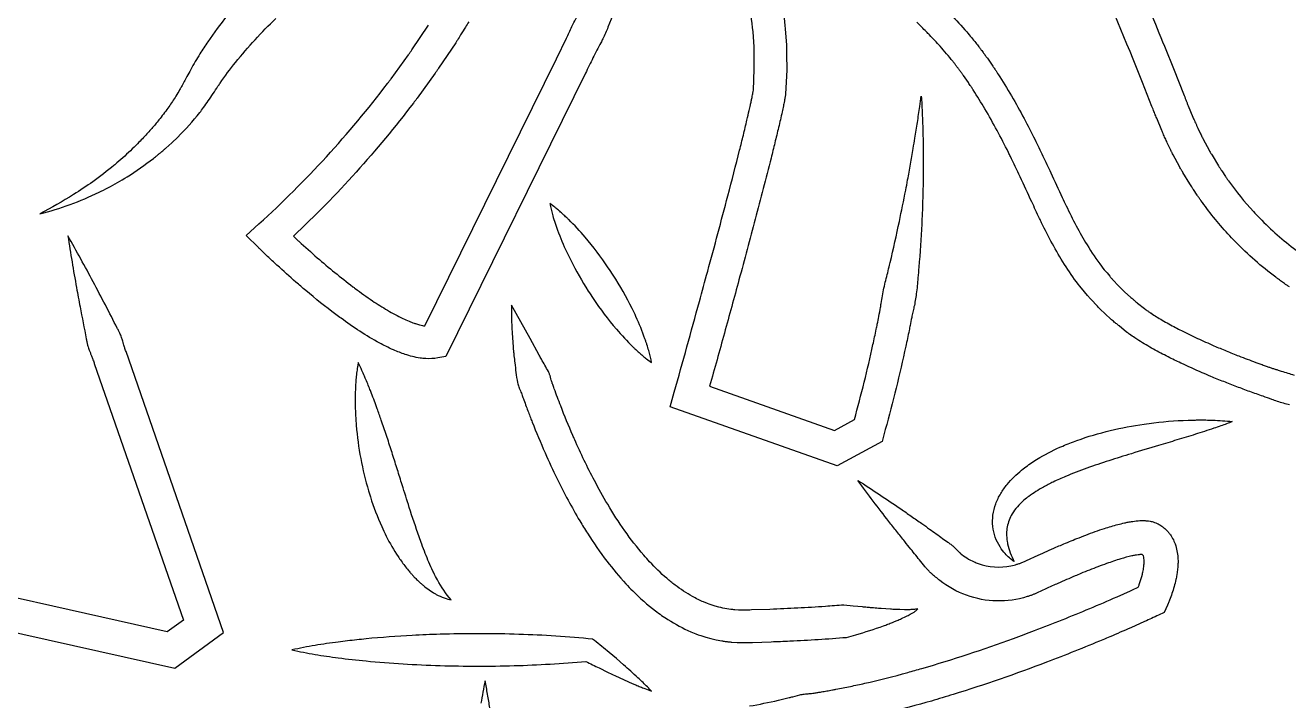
# Model space of a CAD drawing. Header units: millimetres. Extents: x 4236 to 5436, y 1579 to 2339.
# Drawn here: x 4809.4 to 4880.3, y 1803.8 to 1841.8 of the extents above; entities that cross this region are included whole.
import ezdxf

# ---------------------------------------------------------------- set-up
doc = ezdxf.new("R2010")
doc.units = ezdxf.units.MM
doc.layers.add('Default', color=70, linetype='Continuous')

msp = doc.modelspace()

# ---------------------------------------------------------------- linework, layer by layer
at = {"layer": 'Default'}
for points in [[(4880.326, 1827.066, 0.000389), (4880.169, 1827.17, -0.003073), (4879.939, 1827.334, -0.000804), (4879.71, 1827.5, 0.000304), (4879.557, 1827.611, -0.039128), (4877.293, 1829.603, -0.030306), (4875.695, 1831.46, -0.00781), (4875.361, 1831.916, -0.010515), (4875.305, 1831.992, -0.005956), (4875.252, 1832.07, -0.001379), (4875.2, 1832.148, 0.002817), (4875.148, 1832.226), (4874.938, 1832.539, 0.00205), (4874.886, 1832.618, -0.001512), (4874.808, 1832.735, -0.006105), (4874.731, 1832.853), (4874.344, 1833.498, -0.001382), (4874.295, 1833.579, -0.007388), (4874.213, 1833.721, -0.008628), (4874.157, 1833.824), (4873.802, 1834.486, -0.010706), (4873.747, 1834.59, -0.004064), (4873.716, 1834.653, -0.002517), (4873.676, 1834.737, -0.000404), (4873.635, 1834.822), (4873.474, 1835.16, -0.001499), (4873.354, 1835.414, -0.007368), (4873.237, 1835.67, -0.007916), (4873.166, 1835.843), (4872.878, 1836.534, -0.002877), (4872.776, 1836.786, -0.000647), (4872.678, 1837.035, 0.000435), (4872.612, 1837.201), (4872.087, 1838.531), (4871.551, 1839.857, 0.005103), (4868.791, 1846.463, 0.002117)], [(4871.664, 1844.563, -0.003147), (4873.313, 1840.572), (4873.853, 1839.237), (4874.382, 1837.896, -0.000874), (4874.514, 1837.561, 0.001135), (4874.581, 1837.394, 0.002258), (4874.647, 1837.23), (4874.911, 1836.596, 0.010843), (4874.994, 1836.398, 0.004258), (4875.047, 1836.281, 0.00291), (4875.121, 1836.125, 0.000893), (4875.194, 1835.971), (4875.341, 1835.661, 0.000505), (4875.396, 1835.545, 0.006197), (4875.443, 1835.449, 0.01091), (4875.494, 1835.354), (4875.817, 1834.751, 0.011175), (4875.878, 1834.638, 0.004712), (4875.921, 1834.564, 0.002509), (4875.987, 1834.454), (4876.339, 1833.868, 0.005223), (4876.385, 1833.797, 0.002687), (4876.432, 1833.726, -0.001044), (4876.527, 1833.584), (4876.74, 1833.265, -0.001118), (4876.788, 1833.194, 0.003921), (4876.835, 1833.123, 0.006098), (4876.872, 1833.07, 0.008627), (4876.91, 1833.019, 0.031911), (4878.305, 1831.301, 0.00646), (4878.655, 1830.93, 0.039053), (4880.696, 1829.133)], [(4851.842, 1843.145, -0.019324), (4852.052, 1841.545), (4852.115, 1840.625, -0.003807), (4852.12, 1840.396, -0.001958), (4852.123, 1840.166, 0.000488), (4852.126, 1839.822, 0.000734), (4852.128, 1839.65, 0.001298), (4852.13, 1839.478, -0.00402), (4852.13, 1839.363, -0.007118), (4852.128, 1839.249), (4852.064, 1837.891), (4852.053, 1837.814, -0.005958), (4852.021, 1837.624, -0.002659), (4851.999, 1837.507, -0.001343), (4851.965, 1837.335, 0.001175), (4851.942, 1837.224, -0.00102), (4851.907, 1837.056, -0.002338), (4851.871, 1836.891, -0.002652), (4851.773, 1836.453, -0.0011), (4851.672, 1836.019, -0.002161), (4851.464, 1835.155, -0.001341), (4851.251, 1834.296, -0.003018), (4850.367, 1830.875, -0.001527), (4849.452, 1827.468, -0.001236), (4848.634, 1824.478, -0.000536), (4847.805, 1821.492), (4854.805, 1819.017), (4855.928, 1819.629, 0.013168), (4856.966, 1823.829, 0.002756), (4857.15, 1824.692, 0.000791), (4857.21, 1824.981, 0.00113), (4857.296, 1825.413, 0.006564), (4857.391, 1825.92, 0.00435), (4857.426, 1826.137, -0.013963), (4857.494, 1826.574, -0.009862), (4857.583, 1827.006, -0.005504), (4857.685, 1827.436, -0.001168), (4857.792, 1827.866, 0.003631), (4857.897, 1828.296, 0.00185), (4857.93, 1828.44, 0.005553), (4858.448, 1830.749, 0.003381), (4858.801, 1832.493, 0.001599), (4858.913, 1833.076, 0.003463), (4859.072, 1833.953, 0.00202), (4859.222, 1834.833, 0.000706), (4859.319, 1835.421, 0.003355), (4859.46, 1836.304, 0.001709), (4859.593, 1837.189, 0.00053), (4859.679, 1837.781, -0.004978), (4859.726, 1836.885, -0.00336), (4859.758, 1835.987, -0.00128), (4859.774, 1835.389, -0.004558), (4859.785, 1834.49, -0.003134), (4859.784, 1833.59, -0.001246), (4859.777, 1832.99, -0.006868), (4859.73, 1831.188, -0.002751), (4859.702, 1830.587, -0.009093), (4859.542, 1828.185, 0.001833), (4859.49, 1827.584, -0.003832), (4859.449, 1827.133, -0.007634), (4859.397, 1826.684, -0.023095), (4859.268, 1825.943, -0.005953), (4859.233, 1825.797, 0.002503), (4859.201, 1825.65, 0.003429), (4859.139, 1825.355, 0.001454), (4859.051, 1824.913, -0.001843), (4858.992, 1824.618, -0.002452), (4858.807, 1823.735, -0.000944), (4858.743, 1823.441, -0.014458), (4857.579, 1818.771), (4857.475, 1818.402), (4854.964, 1817.032), (4845.597, 1820.343), (4845.825, 1821.163, 0.001127), (4847.235, 1826.248, 0.000672), (4847.697, 1827.945, 0.002066), (4848.832, 1832.189, 0.002263), (4849.487, 1834.738, 0.001343), (4849.697, 1835.587, 0.002036), (4849.901, 1836.435, 0.001525), (4850.024, 1836.964, 0.002003), (4850.094, 1837.28, 0.003131), (4850.117, 1837.385, 0.001684), (4850.139, 1837.489, -0.000523), (4850.183, 1837.696, 0.001783), (4850.213, 1837.849, 0.002204), (4850.231, 1837.948, 0.004558), (4850.259, 1838.116), (4850.31, 1839.285, 0.008245), (4850.312, 1839.444, 0.002425), (4850.31, 1839.602, -0.003417), (4850.309, 1839.707, -0.001817), (4850.307, 1839.918, 0.000983), (4850.304, 1840.234, 0.004466), (4850.298, 1840.55), (4850.241, 1841.386, 0.024503), (4849.975, 1843.253, 0.016062)], [(4842.463, 1842.536), (4842.104, 1841.643, -0.019304), (4841.814, 1840.984, -0.007575), (4841.706, 1840.77, 0.005691), (4841.482, 1840.346, 0.003506), (4841.265, 1839.919, 0.002635), (4840.842, 1839.058), (4833.01, 1823.157), (4832.558, 1823.081, -0.056101), (4831.89, 1823.046, -0.018064), (4831.57, 1823.078, -0.02515), (4831.137, 1823.164, -0.016479), (4830.734, 1823.281, -0.023329), (4830.081, 1823.533, -0.01252), (4829.643, 1823.739, -0.007397), (4829.305, 1823.914, -0.019738), (4828.186, 1824.581, -0.01371), (4827.135, 1825.308, -0.002655), (4826.843, 1825.523, -0.014537), (4825.153, 1826.87, -0.003745), (4824.609, 1827.336, -0.00715), (4823.543, 1828.291, -0.003565), (4823.02, 1828.78, -0.00351), (4822.631, 1829.155, -0.001779), (4822.499, 1829.285), (4821.823, 1829.956), (4822.531, 1830.602, 0.045349), (4829.741, 1838.479, 0.008788), (4829.843, 1838.612, 0.00489), (4829.941, 1838.747), (4830.92, 1840.1, 0.008582), (4831.017, 1840.236, 0.004789), (4831.11, 1840.375), (4832.04, 1841.762, 0.002822)], [(4861.322, 1842.358, -0.013417), (4862.224, 1841.376, -0.011099), (4862.738, 1840.756, -0.010195), (4862.823, 1840.652, -0.005392), (4862.904, 1840.545, 0.001611), (4863.024, 1840.384, 0.002759), (4863.064, 1840.33, 0.002581), (4863.144, 1840.223, -0.001891), (4863.265, 1840.063, -0.007683), (4863.383, 1839.9), (4863.684, 1839.461, -0.000779), (4863.798, 1839.296, -0.004434), (4863.89, 1839.158, -0.008019), (4863.979, 1839.018, -0.020849), (4865.444, 1836.517, -0.007562), (4866.042, 1835.353, -0.004665), (4866.498, 1834.415, -0.002247), (4866.937, 1833.476, 0.001566), (4867.586, 1832.081, 0.001364), (4867.803, 1831.622, 0.011153), (4868.364, 1830.5, 0.015591), (4868.973, 1829.429, 0.024897), (4869.793, 1828.226), (4869.864, 1828.129), (4869.942, 1828.036), (4870.096, 1827.851), (4870.25, 1827.666, 0.001545), (4870.307, 1827.597, 0.007981), (4870.356, 1827.54, 0.014233), (4870.408, 1827.485), (4870.76, 1827.114, -0.001621), (4870.821, 1827.049, 0.006094), (4870.905, 1826.963), (4871.083, 1826.799), (4871.437, 1826.471, 0.010422), (4871.528, 1826.392, 0.003295), (4871.575, 1826.353, 0.002938), (4871.716, 1826.239, -0.004334), (4871.81, 1826.163), (4872.187, 1825.858, 0.00813), (4872.374, 1825.721, 0.004752), (4872.518, 1825.622, 0.001345), (4872.567, 1825.589, 0.014074), (4873.18, 1825.207, 0.01148), (4873.935, 1824.789, 0.003554), (4874.266, 1824.618, 0.008221), (4875.167, 1824.183, 0.006762), (4876.085, 1823.772, 0.005255), (4876.783, 1823.477, 0.003927), (4877.486, 1823.195, 0.001839), (4877.957, 1823.013, 0.000634), (4878.431, 1822.836, 0.002058), (4878.668, 1822.749, 0.003219), (4878.906, 1822.664, -0.001551), (4879.025, 1822.622, 0.001461), (4879.204, 1822.559, 0.005011), (4879.383, 1822.498, 0.0033), (4879.564, 1822.44, 0.001573), (4879.745, 1822.384, 0.00041), (4879.865, 1822.347, -0.009727), (4880.228, 1822.237, -0.006889), (4880.588, 1822.116, -0.002905)], [(4820.739, 1842.283, 0.017277), (4819.658, 1840.823, 0.013182), (4819.219, 1840.151, 0.012315), (4818.703, 1839.263, 0.002282), (4818.491, 1838.872, -0.003136), (4818.186, 1838.31, -0.002686), (4818.085, 1838.13, -0.008143), (4817.878, 1837.778, -0.00263), (4817.825, 1837.692, -0.016144), (4817.425, 1837.1, -0.013359), (4816.919, 1836.441, -0.007473), (4816.722, 1836.196, -0.011188), (4816.308, 1835.722, -0.006109), (4815.804, 1835.183, -0.008472), (4815.43, 1834.811, -0.012909), (4814.565, 1834.026, -0.002914), (4814.402, 1833.889, -0.016289), (4813.215, 1832.974, -0.01384), (4812.138, 1832.255, -0.019108), (4810.246, 1831.168, 0.04981), (4813.565, 1832.383, 0.008644), (4814.063, 1832.635, 0.015349), (4815.133, 1833.245, 0.024334), (4816.612, 1834.278, 0.007022), (4816.723, 1834.366, 0.003577), (4816.876, 1834.492, -0.001751), (4817.007, 1834.6, 0.002091), (4817.094, 1834.672, 0.003456), (4817.181, 1834.746, 0.007747), (4817.308, 1834.859), (4817.648, 1835.162), (4817.976, 1835.477, 0.035561), (4819.211, 1836.852, 0.00804), (4819.422, 1837.132, 0.007546), (4819.686, 1837.509, 0.003801), (4820.234, 1838.33, -0.003041), (4820.352, 1838.504, -0.01768), (4821.222, 1839.669, -0.017162), (4822.318, 1840.938, -0.017369), (4823.478, 1842.128, -0.018089)], [(4834.298, 1841.944, 0.00119), (4834.116, 1841.651, -0.000861), (4833.843, 1841.211, -0.002119), (4833.66, 1840.919, -0.00139), (4833.567, 1840.773), (4832.606, 1839.34, -0.005803), (4832.51, 1839.197, -0.008127), (4832.41, 1839.057), (4831.399, 1837.659, -0.005918), (4831.298, 1837.52, -0.008334), (4831.192, 1837.383, -0.041395), (4824.467, 1829.917, 0.001111), (4824.698, 1829.7, 0.001324), (4824.776, 1829.628, 0.007153), (4825.803, 1828.708, 0.016965), (4827.796, 1827.082, 0.001386), (4827.932, 1826.979, 0.011768), (4828.897, 1826.292, 0.014907), (4829.741, 1825.757, 0.009084), (4830.168, 1825.515, 0.011881), (4830.597, 1825.297, 0.013405), (4830.953, 1825.139, 0.013878), (4831.234, 1825.032, 0.00385), (4831.304, 1825.008, 0.01565), (4831.542, 1824.937, 0.014211), (4831.706, 1824.9, 0.013594), (4831.831, 1824.878), (4839.21, 1839.862, 0.003294), (4839.738, 1840.938, 0.007447), (4840.041, 1841.591, -0.021178), (4840.369, 1842.231, -0.005911)], [(4880.336, 1820.444, -0.01776), (4879.646, 1820.646, -0.00988), (4879.338, 1820.756, 0.001488), (4878.845, 1820.932, -0.001389), (4878.106, 1821.195, -0.004784), (4877.369, 1821.467, -0.002937), (4876.638, 1821.753, -0.004221), (4875.911, 1822.049, -0.003568), (4875.429, 1822.254, -0.008286), (4874.232, 1822.795, -0.006221), (4873.519, 1823.143, -0.009249), (4872.695, 1823.58, -0.014388), (4871.88, 1824.064, -0.004997), (4871.648, 1824.214, -0.007913), (4871.36, 1824.414, -0.006132), (4871.19, 1824.539), (4870.766, 1824.881, 0.002578), (4870.714, 1824.924, 0.001525), (4870.555, 1825.052, -0.005008), (4870.45, 1825.138, -0.008754), (4870.347, 1825.228), (4869.946, 1825.599), (4869.746, 1825.784, -0.00883), (4869.65, 1825.882, 0.001203), (4869.556, 1825.981), (4869.18, 1826.379, -0.013467), (4869.121, 1826.441, -0.007601), (4869.065, 1826.506, -0.001588), (4868.999, 1826.584), (4868.824, 1826.795), (4868.562, 1827.11), (4868.481, 1827.22, -0.021486), (4867.706, 1828.336, -0.016843), (4867.027, 1829.494, -0.012255), (4866.425, 1830.671, -0.001962), (4866.313, 1830.906, -0.002646), (4865.87, 1831.846, 0.000863), (4865.222, 1833.243, 0.004609), (4864.674, 1834.39, 0.001341), (4864.562, 1834.617, 0.017968), (4863.248, 1837.055, 0.010039), (4862.592, 1838.119, 0.008927), (4862.509, 1838.25, 0.003439), (4862.457, 1838.328, 0.002198), (4862.387, 1838.43, 0.000449), (4862.317, 1838.532), (4862.036, 1838.941, 0.007743), (4861.946, 1839.066, 0.002307), (4861.891, 1839.14, -0.001292), (4861.78, 1839.287, -0.001481), (4861.743, 1839.337, -0.003065), (4861.706, 1839.386, -0.001956), (4861.596, 1839.535, 0.003621), (4861.54, 1839.608, 0.0066), (4861.483, 1839.681, 0.006177), (4861.444, 1839.728, 0.016257), (4860.729, 1840.572, 0.00882), (4860.136, 1841.207, 0.002164), (4859.961, 1841.386, 0.002458), (4859.421, 1841.928, -0.005524)], [(4802.165, 1809.182), (4817.815, 1805.678), (4820.551, 1807.668), (4815.077, 1823.437, 0.000708), (4815.032, 1823.565, -0.002047), (4815.003, 1823.651, -0.004092), (4814.974, 1823.737, -0.006931), (4814.934, 1823.867, -0.002303), (4814.908, 1823.954, 0.000014), (4814.871, 1824.085, 0.005497), (4814.845, 1824.171, 0.011417), (4814.801, 1824.3, 0.015759), (4814.75, 1824.426, 0.008217), (4814.711, 1824.509, 0.00505), (4814.671, 1824.59, 0.00129), (4814.629, 1824.672, -0.002454), (4814.587, 1824.753, 0.001662), (4813.917, 1826.055, 0.002922), (4813.235, 1827.352, 0.007818), (4811.817, 1829.928, 0.007736), (4812.301, 1827.028, 0.002193), (4812.5, 1825.946, 0.002211), (4812.849, 1824.15, -0.002458), (4812.867, 1824.06, 0.001287), (4812.885, 1823.97, 0.005049), (4812.903, 1823.881, 0.008863), (4812.925, 1823.792, 0.010673), (4812.949, 1823.705, 0.012877), (4812.992, 1823.576, 0.008486), (4813.041, 1823.449, 0.000012), (4813.075, 1823.365, -0.00131), (4813.11, 1823.281, -0.003296), (4813.143, 1823.197, -0.005287), (4813.175, 1823.112, -0.004719), (4813.221, 1822.985, -0.001179), (4813.266, 1822.856, 0.001731), (4813.296, 1822.771), (4818.293, 1808.376), (4817.392, 1807.721), (4802.537, 1811.046, -0.007058)], [(4850.042, 1803.555, 0.016707), (4851.664, 1803.878, 0.001371), (4851.966, 1803.949, 0.003219), (4852.266, 1804.022, 0.003366), (4852.466, 1804.074), (4852.865, 1804.178, -0.016318), (4852.99, 1804.203, -0.012116), (4853.116, 1804.222, -0.007797), (4853.269, 1804.238, 0.004119), (4853.524, 1804.262, 0.008045), (4853.677, 1804.282, 0.004638), (4853.778, 1804.297, 0.002395), (4853.879, 1804.313, -0.000871), (4854.082, 1804.346, 0.004113), (4854.385, 1804.398, 0.001905), (4854.689, 1804.453, 0.000456), (4854.891, 1804.49, 0.005533), (4855.7, 1804.651, 0.003984), (4856.506, 1804.827, 0.011255), (4858.915, 1805.434, 0.003267), (4859.714, 1805.659, 0.017093), (4864.853, 1807.349, 0.003281), (4866.026, 1807.786, 0.008506), (4869.125, 1809.025, 0.00437), (4870.657, 1809.683), (4871.417, 1810.023, 0.001746), (4871.843, 1810.217, 0.00616), (4871.904, 1810.379, 0.00449), (4871.938, 1810.477, 0.022941), (4872.077, 1810.947, 0.005893), (4872.101, 1811.054, 0.024001), (4872.155, 1811.364, 0.018166), (4872.173, 1811.587, 0.042085), (4872.165, 1811.821, 0.029631), (4872.135, 1811.971, 0.001311), (4872.061, 1812.055, 0.012205), (4871.939, 1812.047, 0.009286), (4871.842, 1812.036, 0.011772), (4871.668, 1812.008, 0.009565), (4871.484, 1811.971, 0.018759), (4870.865, 1811.808, 0.011892), (4870.069, 1811.545, 0.009722), (4869.105, 1811.181, 0.003337), (4868.624, 1810.985, 0.001782), (4868.304, 1810.851, 0.005168), (4867.344, 1810.433, 0.001197), (4867.025, 1810.29), (4866.389, 1809.997), (4866.219, 1809.92), (4866.02, 1809.836, -0.012188), (4865.945, 1809.804, -0.008688), (4865.869, 1809.775, -0.005172), (4865.793, 1809.749, -0.001666), (4865.716, 1809.723, 0.002965), (4865.613, 1809.689, -0.165129), (4862.215, 1809.765, -0.079763), (4860.71, 1810.603, -0.004238), (4860.625, 1810.67, -0.00225), (4860.541, 1810.737, 0.000277), (4860.414, 1810.839, -0.009021), (4860.237, 1810.991, -0.015467), (4860.11, 1811.114, -0.017234), (4859.975, 1811.262, -0.008868), (4859.875, 1811.383), (4859.65, 1811.662, -0.00083), (4859.086, 1812.358, -0.002322), (4858.75, 1812.779, -0.001343), (4858.304, 1813.341, -0.002075), (4857.861, 1813.906, -0.00325), (4856.984, 1815.047, -0.005314), (4856.125, 1816.206, -0.005716), (4857.333, 1815.417, -0.003665), (4858.524, 1814.61, -0.002208), (4859.115, 1814.202, -0.001342), (4859.703, 1813.79, -0.002726), (4860.143, 1813.48, -0.000829), (4860.872, 1812.959), (4861.163, 1812.751, -0.011648), (4861.325, 1812.631, -0.013598), (4861.446, 1812.533, -0.014991), (4861.561, 1812.428, -0.006703), (4861.639, 1812.35, -0.002971), (4861.701, 1812.287, -0.002151), (4861.799, 1812.189, 0.006222), (4861.861, 1812.129, 0.066926), (4862.638, 1811.643, 0.016845), (4862.863, 1811.552, 0.138049), (4864.708, 1811.414, 0.02714), (4865.044, 1811.503, -0.005386), (4865.109, 1811.525, 0.001406), (4865.208, 1811.558, 0.018929), (4865.281, 1811.586), (4865.504, 1811.682), (4865.586, 1811.72), (4866.24, 1812.021, -0.004385), (4867.23, 1812.46, -0.001976), (4867.562, 1812.602, -0.005228), (4868.402, 1812.948, -0.004191), (4868.914, 1813.146, -0.012398), (4869.961, 1813.517, -0.005384), (4870.322, 1813.63, -0.018557), (4871.076, 1813.828, -0.00556), (4871.276, 1813.869, -0.011698), (4871.537, 1813.913, -0.022418), (4871.937, 1813.953, -0.007837), (4872.014, 1813.956, -0.002599), (4872.131, 1813.956, 0.001621), (4872.197, 1813.955, -0.005437), (4872.271, 1813.95, -0.000742), (4872.346, 1813.944), (4872.421, 1813.936), (4872.508, 1813.921, -0.020182), (4872.618, 1813.898, -0.041676), (4872.898, 1813.802, -0.032484), (4873.117, 1813.679, -0.008818), (4873.288, 1813.551, -0.012599), (4873.371, 1813.474, -0.001091), (4873.416, 1813.431, -0.006903), (4873.488, 1813.358, -0.001149), (4873.541, 1813.295, -0.004263), (4873.58, 1813.247, -0.007401), (4873.618, 1813.199, -0.025262), (4873.687, 1813.098, -0.043005), (4873.848, 1812.805, -0.017184), (4873.912, 1812.648, -0.009169), (4873.948, 1812.544, -0.065518), (4874.073, 1811.793, -0.019295), (4874.073, 1811.524, -0.032937), (4874.01, 1810.912, -0.012319), (4873.959, 1810.651, -0.027379), (4873.737, 1809.862, -0.01049), (4873.598, 1809.485, -0.005032), (4873.521, 1809.298), (4873.48, 1809.203), (4873.293, 1808.799), (4872.985, 1808.653, -0.002663), (4872.591, 1808.468, -0.001503), (4872.202, 1808.291), (4871.424, 1807.943, -0.003483), (4870.252, 1807.437, -0.000988), (4869.86, 1807.271, -0.008467), (4866.701, 1806.009, -0.015837), (4861.469, 1804.2, -0.004322), (4860.242, 1803.833, -0.010524), (4857.762, 1803.17, -0.003996)], [(4835.479, 1803.452, 0.005123), (4835.354, 1804.208, 0.007057), (4835.211, 1804.964, 0.010443), (4834.983, 1803.704, 0.0035)]]:
    msp.add_lwpolyline(points, format="xyb", dxfattribs=at)
for points in [[(4844.236, 1823.992, 0.001997), (4844.181, 1824.154, 0.022867), (4843.674, 1825.401, 0.007127), (4843.459, 1825.853, 0.027484), (4842.396, 1827.728, 0.005687), (4842.124, 1828.143, 0.028805), (4840.82, 1829.864, 0.022523), (4839.902, 1830.848, 0.002059), (4839.779, 1830.966, 0.005196), (4839.591, 1831.141, 0.007368), (4839.398, 1831.312, 0.001993), (4839.332, 1831.368, 0.008136), (4839.131, 1831.535, 0.016479), (4838.848, 1831.747, 0.004667), (4838.864, 1831.659, 0.013303), (4838.932, 1831.358, 0.008488), (4839.011, 1831.065, 0.010808), (4839.138, 1830.655, 0.003354), (4839.22, 1830.413, 0.022666), (4839.727, 1829.166, 0.009447), (4840.017, 1828.565, 0.024788), (4841.003, 1826.838, 0.005868), (4841.275, 1826.422, 0.028996), (4842.577, 1824.7, 0.022741), (4843.496, 1823.716, 0.001996), (4843.62, 1823.598, 0.005185), (4843.808, 1823.424, 0.007441), (4844.001, 1823.253, 0.002031), (4844.067, 1823.197, 0.008245), (4844.268, 1823.031, 0.016599), (4844.552, 1822.819, 0.004694), (4844.536, 1822.907, 0.013418), (4844.469, 1823.208, 0.008627), (4844.389, 1823.501, 0.009227), (4844.29, 1823.83, 0.003095)], [(4838.867, 1822.059, 0.007137), (4838.848, 1822.12, 0.012569), (4838.821, 1822.196, 0.032127), (4838.761, 1822.328, -0.001768), (4838.375, 1823.014, -0.001528), (4838.247, 1823.244), (4837.733, 1824.168), (4836.699, 1826.043, 0.002255), (4836.696, 1825.907, 0.013551), (4836.707, 1824.96, 0.010291), (4836.772, 1823.881, 0.005969), (4836.807, 1823.477, 0.002186), (4836.834, 1823.208, 0.000573), (4836.877, 1822.805, 0.003119), (4836.945, 1822.269, 0.004751), (4837.027, 1821.701, 0.027635), (4837.061, 1821.572, 0.017694), (4837.107, 1821.447, 0.005055), (4837.132, 1821.385, 0.003226), (4837.199, 1821.232, -0.007685), (4837.248, 1821.108, -0.004682), (4837.294, 1820.984, -0.001073), (4837.339, 1820.858, 0.002536), (4837.384, 1820.733, 0.001167), (4837.523, 1820.358, 0.004064), (4837.759, 1819.736, 0.001287), (4837.856, 1819.487, 0.010433), (4838.574, 1817.763, 0.009899), (4839.251, 1816.306, 0.020488), (4840.527, 1813.937, 0.007338), (4840.954, 1813.246, 0.021343), (4842.045, 1811.68, 0.023235), (4843.108, 1810.412, 0.009298), (4843.495, 1810.011, 0.032771), (4844.765, 1808.893, 0.0212), (4845.471, 1808.401, 0.039695), (4846.756, 1807.717), (4847.031, 1807.608), (4847.168, 1807.554), (4847.309, 1807.507), (4847.591, 1807.415), (4847.879, 1807.338), (4848.023, 1807.3), (4848.169, 1807.27), (4848.5, 1807.206, 0.002667), (4848.574, 1807.196, 0.001413), (4848.685, 1807.181, -0.001027), (4848.797, 1807.165, 0.003091), (4848.871, 1807.156, 0.007492), (4848.964, 1807.145, 0.01136), (4849.057, 1807.139), (4849.356, 1807.118, 0.007833), (4849.431, 1807.115, 0.004566), (4849.506, 1807.114, -0.000993), (4849.655, 1807.114, 0.010771), (4849.944, 1807.116, 0.001935), (4850.076, 1807.12, -0.001112), (4850.207, 1807.125), (4851.26, 1807.159, 0.001629), (4852.313, 1807.204, 0.003999), (4853.896, 1807.289, 0.005712), (4855.482, 1807.404, 0.003861), (4856.003, 1807.551, 0.014965), (4857.554, 1808.05, -0.000608), (4857.81, 1808.145, 0.001385), (4857.938, 1808.193, 0.002512), (4858.065, 1808.242, -0.001039), (4858.128, 1808.269, -0.000575), (4858.318, 1808.347, 0.003031), (4858.444, 1808.401, 0.005536), (4858.569, 1808.456), (4858.818, 1808.573, 0.006416), (4859.062, 1808.7, 0.004171), (4859.212, 1808.787, 0.005881), (4859.271, 1808.823, 0.021253), (4859.412, 1808.922, 0.034965), (4859.474, 1809.002, -0.015798), (4859.352, 1808.979, 0.001059), (4859.254, 1808.969, -0.010216), (4859.09, 1808.959, -0.003382), (4858.992, 1808.955), (4858.729, 1808.953), (4858.466, 1808.96, -0.005856), (4858.269, 1808.967, -0.001586), (4858.072, 1808.977, 0.001785), (4857.942, 1808.983), (4857.418, 1809.019, 0.00124), (4857.286, 1809.03, 0.00132), (4856.894, 1809.063, -0.002342), (4856.633, 1809.085, -0.004719), (4856.371, 1809.111), (4855.85, 1809.16), (4855.328, 1809.216, -0.003887), (4854.299, 1809.137, -0.004368), (4852.748, 1809.046, -0.002653), (4851.192, 1808.977), (4850.152, 1808.942, -0.000319), (4849.957, 1808.936, -0.003139), (4849.83, 1808.932, -0.004646), (4849.74, 1808.931, -0.007424), (4849.602, 1808.933, -0.002605), (4849.518, 1808.932, -0.008523), (4849.434, 1808.935), (4849.211, 1808.951, -0.010997), (4849.099, 1808.96, -0.001621), (4848.988, 1808.975), (4848.766, 1809.005), (4848.547, 1809.049), (4848.437, 1809.071), (4848.328, 1809.1), (4848.11, 1809.158), (4847.895, 1809.229), (4847.787, 1809.264), (4847.681, 1809.306), (4847.469, 1809.39, -0.023765), (4846.849, 1809.696, -0.036073), (4845.866, 1810.34, -0.01438), (4845.402, 1810.718, -0.027114), (4844.442, 1811.648, -0.008209), (4844.114, 1812.015, -0.02448), (4843.047, 1813.389, -0.018461), (4842.089, 1814.869, -0.012723), (4841.346, 1816.197, -0.017229), (4840.238, 1818.497, -0.001625), (4840.136, 1818.731, -0.009916), (4839.455, 1820.393, -0.003126), (4839.272, 1820.873, -0.001669), (4839.093, 1821.355, 0.002989), (4839.05, 1821.476, -0.001534), (4839.006, 1821.597, -0.002617), (4838.985, 1821.657, -0.00639), (4838.954, 1821.749, -0.009141), (4838.927, 1821.841, 0.002232), (4838.885, 1821.997, 0.004632)], [(4831.33, 1810.703, 0.002941), (4831.418, 1810.617, 0.010856), (4831.598, 1810.448, 0.007438), (4831.739, 1810.327, 0.021236), (4832.084, 1810.063, 0.023114), (4832.398, 1809.863, 0.005916), (4832.479, 1809.818, 0.038167), (4832.928, 1809.614, 0.040976), (4833.31, 1809.51, -0.055377), (4832.537, 1810.632, -0.011172), (4832.336, 1811.021, -0.002632), (4832.288, 1811.119, -0.011179), (4832.064, 1811.615, -0.007431), (4831.859, 1812.118, -0.003677), (4831.665, 1812.626, -0.002851), (4831.517, 1813.036, -0.007708), (4830.961, 1814.698, -0.001683), (4830.562, 1815.962, 0.000319), (4830.297, 1816.811, 0.001088), (4830.029, 1817.663, 0.002223), (4829.753, 1818.518, 0.003335), (4829.467, 1819.375, 0.000591), (4829.393, 1819.589, 0.002064), (4829.281, 1819.912, 0.003809), (4829.164, 1820.234, 0.003328), (4829.007, 1820.664, 0.001815), (4828.844, 1821.094, 0.000805), (4828.759, 1821.309, 0.002636), (4828.629, 1821.632, 0.004732), (4828.494, 1821.956, 0.001236), (4828.449, 1822.063, 0.005015), (4828.307, 1822.387, 0.009971), (4828.102, 1822.819, 0.009883), (4828.058, 1822.582, 0.011876), (4828.009, 1822.227, 0.007622), (4827.974, 1821.873, 0.012043), (4827.938, 1821.284, 0.004714), (4827.928, 1820.931, 0.006529), (4827.929, 1820.462, 0.008078), (4827.943, 1819.994, 0.010573), (4827.978, 1819.411, 0.004453), (4828.009, 1819.062, 0.050772), (4828.747, 1815.396, 0.001731), (4828.783, 1815.284, 0.029046), (4829.415, 1813.625, 0.011352), (4829.671, 1813.086, 0.029617), (4830.334, 1811.94, 0.007592), (4830.506, 1811.69, 0.02126), (4830.917, 1811.158, 0.002151), (4830.996, 1811.065, 0.005273), (4831.118, 1810.927, 0.007449), (4831.243, 1810.791, 0.001267)], [(4875.397, 1819.604, -0.0012), (4875.466, 1819.604, -0.001874), (4875.81, 1819.598, -0.002786), (4875.948, 1819.594, -0.00173), (4876.017, 1819.591, -0.021178), (4877.121, 1819.512, -0.010041), (4876.473, 1819.269, -0.004053), (4876.084, 1819.135, -0.002899), (4875.565, 1818.964, -0.00104), (4875.047, 1818.797, -0.002555), (4874.53, 1818.636, -0.001412), (4874.014, 1818.48, 0.000655), (4872.986, 1818.172, 0.001035), (4871.457, 1817.711, 0.004298), (4870.2, 1817.318, 0.007609), (4868.965, 1816.898, 0.014655), (4867.768, 1816.432, 0.011002), (4867.077, 1816.121, 0.013309), (4866.525, 1815.834, 0.033531), (4865.71, 1815.315, 0.016233), (4865.435, 1815.096, 0.033942), (4865.069, 1814.736, 0.045297), (4864.773, 1814.335, 0.08359), (4864.498, 1813.614, 0.044556), (4864.462, 1813.238, 0.042706), (4864.497, 1812.78, 0.010209), (4864.52, 1812.656, 0.070207), (4864.887, 1811.659, -0.066636), (4864.382, 1812.101, -0.038498), (4864.097, 1812.478, -0.114002), (4863.69, 1813.623, -0.116982), (4863.856, 1814.895, -0.050093), (4864.134, 1815.473, -0.039189), (4864.494, 1815.987, -0.049249), (4865.305, 1816.789, -0.026805), (4865.962, 1817.268, -0.011443), (4866.333, 1817.499, -0.030456), (4867.615, 1818.142, -0.015563), (4868.404, 1818.453, -0.027437), (4870.277, 1819.01, -0.023264), (4872.178, 1819.373, -0.005844), (4872.723, 1819.445, -0.024557), (4874.916, 1819.599, 0.001019), (4875.054, 1819.601, -0.000751), (4875.26, 1819.603, -0.001832)], [(4841.244, 1807.307), (4840.997, 1807.331, 0.016227), (4836.843, 1807.581, 0.014256), (4832.69, 1807.577, 0.005489), (4831.132, 1807.512, 0.010935), (4828.536, 1807.32, 0.001694), (4828.017, 1807.265, 0.004865), (4826.978, 1807.143, 0.009708), (4825.68, 1806.952, 0.013428), (4824.382, 1806.7, 0.012967), (4825.68, 1806.447, 0.009456), (4826.978, 1806.257, 0.00635), (4828.536, 1806.079, 0.016205), (4832.69, 1805.822, 0.014126), (4836.843, 1805.818, 0.007289), (4838.858, 1805.906, 0.008671), (4840.873, 1806.057, 0.001468), (4841.237, 1805.871, 0.003048), (4841.603, 1805.687), (4842.083, 1805.452), (4842.567, 1805.224, 0.006941), (4843.547, 1804.785, 0.000675), (4843.671, 1804.733, 0.002011), (4843.92, 1804.63, 0.003321), (4844.171, 1804.529, 0.007388), (4844.552, 1804.385, 0.01046), (4844.072, 1804.863, 0.002351), (4843.779, 1805.142, 0.006822), (4842.982, 1805.861), (4842.577, 1806.211), (4842.168, 1806.555, 0.00316), (4841.756, 1806.894, 0.001354), (4841.342, 1807.228)]]:
    msp.add_lwpolyline(points, format="xyb", close=True, dxfattribs=at)

doc.saveas('drawing.dxf')
